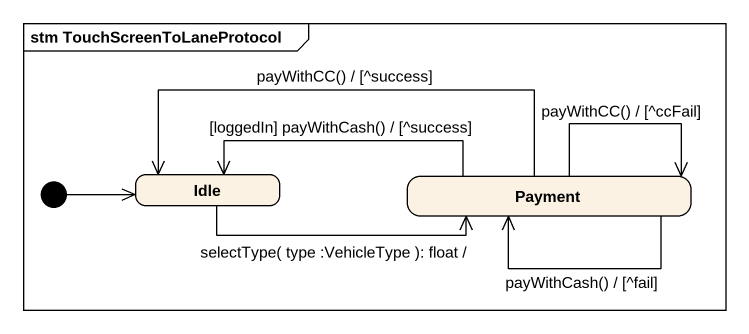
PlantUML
@startuml
mainframe stm TouchScreenToLaneProtocol
hide empty description
state Idle
state Payment
[*] -right-> Idle
Idle -right-> Payment : selectType( type :VehicleType ): float /
Payment -left-> Idle : [loggedIn] payWithCash() / [^success]
Payment -left-> Idle : payWithCC() / [^success]
Payment --> Payment : payWithCash() / [^fail]
Payment --> Payment : payWithCC() / [^ccFail]
@enduml
